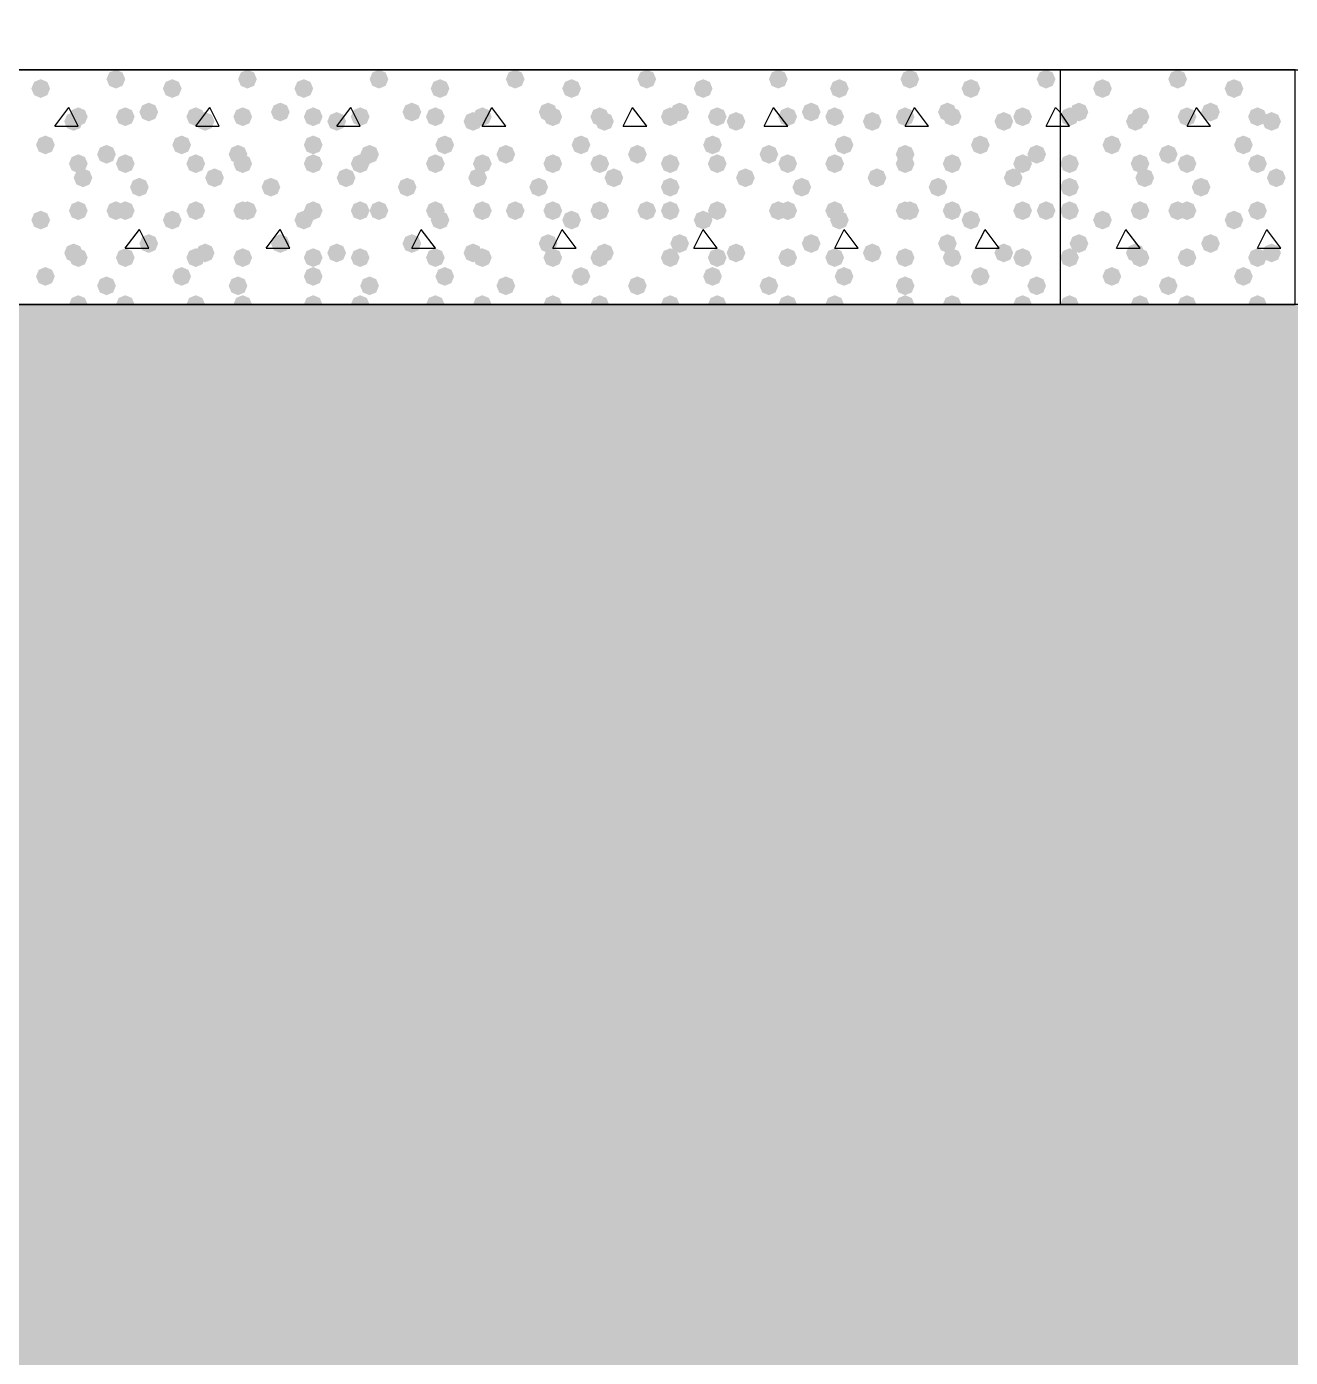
# Model space of a CAD drawing. Header units: millimetres. Extents: x 0 to 420, y 0 to 297.
# Drawn here: x 143.21 to 154.6, y 115.69 to 127.69 of the extents above; entities that cross this region are included whole.
import ezdxf

# ---------------------------------------------------------------- set-up
doc = ezdxf.new("R2010")
doc.units = ezdxf.units.MM
doc.layers.get('0').update_dxf_attribs({"linetype": 'CONTINUOUS'})

msp = doc.modelspace()

# ---------------------------------------------------------------- hatches: boundary and pattern name
at = {"true_color": 0x000008}
for points in [[(144.102667, 127.211667), (144.077796, 127.151871), (144.018, 127.127), (143.958204, 127.151871), (143.933333, 127.211667), (143.958204, 127.271462), (144.018, 127.296333), (144.077796, 127.271463)], [(145.288, 127.211667), (145.263129, 127.151871), (145.203333, 127.127), (145.143538, 127.151871), (145.118667, 127.211667), (145.143537, 127.271462), (145.203333, 127.296333), (145.263129, 127.271463)], [(146.473333, 127.211667), (146.448463, 127.151871), (146.388667, 127.127), (146.328871, 127.151871), (146.304, 127.211667), (146.328871, 127.271462), (146.388667, 127.296333), (146.448462, 127.271463)], [(147.701, 127.211667), (147.676129, 127.151871), (147.616333, 127.127), (147.556538, 127.151871), (147.531667, 127.211667), (147.556537, 127.271462), (147.616333, 127.296333), (147.676129, 127.271463)], [(148.886333, 127.211667), (148.861462, 127.151871), (148.801667, 127.127), (148.741871, 127.151871), (148.717, 127.211667), (148.741871, 127.271462), (148.801667, 127.296333), (148.861462, 127.271463)], [(150.071667, 127.211667), (150.046796, 127.151871), (149.987, 127.127), (149.927204, 127.151871), (149.902333, 127.211667), (149.927204, 127.271462), (149.987, 127.296333), (150.046796, 127.271463)], [(151.257, 127.211667), (151.232129, 127.151871), (151.172333, 127.127), (151.112538, 127.151871), (151.087667, 127.211667), (151.112537, 127.271462), (151.172333, 127.296333), (151.232129, 127.271463)], [(152.484667, 127.211667), (152.459796, 127.151871), (152.4, 127.127), (152.340204, 127.151871), (152.315333, 127.211667), (152.340204, 127.271462), (152.4, 127.296333), (152.459796, 127.271463)], [(143.425333, 127.127), (143.400463, 127.067204), (143.340667, 127.042333), (143.280871, 127.067204), (143.256, 127.127), (143.280871, 127.186796), (143.340667, 127.211667), (143.400462, 127.186796)], [(144.610667, 127.127), (144.585796, 127.067204), (144.526, 127.042333), (144.466204, 127.067204), (144.441333, 127.127), (144.466204, 127.186796), (144.526, 127.211667), (144.585796, 127.186796)], [(145.796, 127.127), (145.771129, 127.067204), (145.711333, 127.042333), (145.651538, 127.067204), (145.626667, 127.127), (145.651537, 127.186796), (145.711333, 127.211667), (145.771129, 127.186796)], [(147.023667, 127.127), (146.998796, 127.067204), (146.939, 127.042333), (146.879204, 127.067204), (146.854333, 127.127), (146.879204, 127.186796), (146.939, 127.211667), (146.998796, 127.186796)], [(148.209, 127.127), (148.184129, 127.067204), (148.124333, 127.042333), (148.064538, 127.067204), (148.039667, 127.127), (148.064537, 127.186796), (148.124333, 127.211667), (148.184129, 127.186796)], [(149.394333, 127.127), (149.369463, 127.067204), (149.309667, 127.042333), (149.249871, 127.067204), (149.225, 127.127), (149.249871, 127.186796), (149.309667, 127.211667), (149.369462, 127.186796)], [(150.622, 127.127), (150.597129, 127.067204), (150.537333, 127.042333), (150.477538, 127.067204), (150.452667, 127.127), (150.477537, 127.186796), (150.537333, 127.211667), (150.597129, 127.186796)], [(151.807333, 127.127), (151.782463, 127.067204), (151.722667, 127.042333), (151.662871, 127.067204), (151.638, 127.127), (151.662871, 127.186796), (151.722667, 127.211667), (151.782462, 127.186796)], [(143.721667, 126.830667), (143.696796, 126.770871), (143.637, 126.746), (143.577204, 126.770871), (143.552333, 126.830667), (143.577204, 126.890462), (143.637, 126.915333), (143.696796, 126.890463)], [(143.764, 126.873), (143.739129, 126.813204), (143.679333, 126.788333), (143.619538, 126.813204), (143.594667, 126.873), (143.619537, 126.932796), (143.679333, 126.957667), (143.739129, 126.932796)], [(144.187333, 126.873), (144.162463, 126.813204), (144.102667, 126.788333), (144.042871, 126.813204), (144.018, 126.873), (144.042871, 126.932796), (144.102667, 126.957667), (144.162462, 126.932796)], [(144.399, 126.915333), (144.374129, 126.855538), (144.314333, 126.830667), (144.254538, 126.855538), (144.229667, 126.915333), (144.254537, 126.975129), (144.314333, 127), (144.374129, 126.975129)], [(144.822333, 126.873), (144.797462, 126.813204), (144.737667, 126.788333), (144.677871, 126.813204), (144.653, 126.873), (144.677871, 126.932796), (144.737667, 126.957667), (144.797462, 126.932796)], [(144.907, 126.830667), (144.882129, 126.770871), (144.822333, 126.746), (144.762538, 126.770871), (144.737667, 126.830667), (144.762537, 126.890462), (144.822333, 126.915333), (144.882129, 126.890463)], [(145.245667, 126.873), (145.220796, 126.813204), (145.161, 126.788333), (145.101204, 126.813204), (145.076333, 126.873), (145.101204, 126.932796), (145.161, 126.957667), (145.220796, 126.932796)], [(145.584333, 126.915333), (145.559463, 126.855538), (145.499667, 126.830667), (145.439871, 126.855538), (145.415, 126.915333), (145.439871, 126.975129), (145.499667, 127), (145.559462, 126.975129)], [(145.880667, 126.873), (145.855796, 126.813204), (145.796, 126.788333), (145.736204, 126.813204), (145.711333, 126.873), (145.736204, 126.932796), (145.796, 126.957667), (145.855796, 126.932796)], [(146.092333, 126.830667), (146.067462, 126.770871), (146.007667, 126.746), (145.947871, 126.770871), (145.923, 126.830667), (145.947871, 126.890462), (146.007667, 126.915333), (146.067462, 126.890463)], [(146.304, 126.873), (146.279129, 126.813204), (146.219333, 126.788333), (146.159538, 126.813204), (146.134667, 126.873), (146.159537, 126.932796), (146.219333, 126.957667), (146.279129, 126.932796)], [(146.769667, 126.915333), (146.744796, 126.855538), (146.685, 126.830667), (146.625204, 126.855538), (146.600333, 126.915333), (146.625204, 126.975129), (146.685, 127), (146.744796, 126.975129)], [(146.981333, 126.873), (146.956462, 126.813204), (146.896667, 126.788333), (146.836871, 126.813204), (146.812, 126.873), (146.836871, 126.932796), (146.896667, 126.957667), (146.956462, 126.932796)], [(147.32, 126.830667), (147.295129, 126.770871), (147.235333, 126.746), (147.175538, 126.770871), (147.150667, 126.830667), (147.175537, 126.890462), (147.235333, 126.915333), (147.295129, 126.890463)], [(147.404667, 126.873), (147.379796, 126.813204), (147.32, 126.788333), (147.260204, 126.813204), (147.235333, 126.873), (147.260204, 126.932796), (147.32, 126.957667), (147.379796, 126.932796)], [(147.997333, 126.915333), (147.972463, 126.855538), (147.912667, 126.830667), (147.852871, 126.855538), (147.828, 126.915333), (147.852871, 126.975129), (147.912667, 127), (147.972462, 126.975129)], [(148.039667, 126.873), (148.014796, 126.813204), (147.955, 126.788333), (147.895204, 126.813204), (147.870333, 126.873), (147.895204, 126.932796), (147.955, 126.957667), (148.014796, 126.932796)], [(148.463, 126.873), (148.438129, 126.813204), (148.378333, 126.788333), (148.318537, 126.813204), (148.293667, 126.873), (148.318537, 126.932796), (148.378333, 126.957667), (148.438129, 126.932796)], [(148.505333, 126.830667), (148.480463, 126.770871), (148.420667, 126.746), (148.360871, 126.770871), (148.336, 126.830667), (148.360871, 126.890462), (148.420667, 126.915333), (148.480462, 126.890463)], [(149.098, 126.873), (149.073129, 126.813204), (149.013333, 126.788333), (148.953537, 126.813204), (148.928667, 126.873), (148.953537, 126.932796), (149.013333, 126.957667), (149.073129, 126.932796)], [(149.182667, 126.915333), (149.157796, 126.855538), (149.098, 126.830667), (149.038204, 126.855538), (149.013333, 126.915333), (149.038204, 126.975129), (149.098, 127), (149.157796, 126.975129)], [(149.521333, 126.873), (149.496462, 126.813204), (149.436667, 126.788333), (149.376871, 126.813204), (149.352, 126.873), (149.376871, 126.932796), (149.436667, 126.957667), (149.496462, 126.932796)], [(149.690667, 126.830667), (149.665796, 126.770871), (149.606, 126.746), (149.546204, 126.770871), (149.521333, 126.830667), (149.546204, 126.890462), (149.606, 126.915333), (149.665796, 126.890463)], [(150.156333, 126.873), (150.131463, 126.813204), (150.071667, 126.788333), (150.011871, 126.813204), (149.987, 126.873), (150.011871, 126.932796), (150.071667, 126.957667), (150.131462, 126.932796)], [(150.368, 126.915333), (150.343129, 126.855538), (150.283333, 126.830667), (150.223538, 126.855538), (150.198667, 126.915333), (150.223537, 126.975129), (150.283333, 127), (150.343129, 126.975129)], [(150.579667, 126.873), (150.554796, 126.813204), (150.495, 126.788333), (150.435204, 126.813204), (150.410333, 126.873), (150.435204, 126.932796), (150.495, 126.957667), (150.554796, 126.932796)], [(150.918333, 126.830667), (150.893463, 126.770871), (150.833667, 126.746), (150.773871, 126.770871), (150.749, 126.830667), (150.773871, 126.890462), (150.833667, 126.915333), (150.893462, 126.890463)], [(151.214667, 126.873), (151.189796, 126.813204), (151.13, 126.788333), (151.070204, 126.813204), (151.045333, 126.873), (151.070204, 126.932796), (151.13, 126.957667), (151.189796, 126.932796)], [(151.595667, 126.915333), (151.570796, 126.855538), (151.511, 126.830667), (151.451204, 126.855538), (151.426333, 126.915333), (151.451204, 126.975129), (151.511, 127), (151.570796, 126.975129)], [(151.638, 126.873), (151.613129, 126.813204), (151.553333, 126.788333), (151.493538, 126.813204), (151.468667, 126.873), (151.493537, 126.932796), (151.553333, 126.957667), (151.613129, 126.932796)], [(152.103667, 126.830667), (152.078796, 126.770871), (152.019, 126.746), (151.959204, 126.770871), (151.934333, 126.830667), (151.959204, 126.890462), (152.019, 126.915333), (152.078796, 126.890463)], [(152.273, 126.873), (152.248129, 126.813204), (152.188333, 126.788333), (152.128537, 126.813204), (152.103667, 126.873), (152.128537, 126.932796), (152.188333, 126.957667), (152.248129, 126.932796)], [(143.467667, 126.619), (143.442796, 126.559204), (143.383, 126.534333), (143.323204, 126.559204), (143.298333, 126.619), (143.323204, 126.678796), (143.383, 126.703667), (143.442796, 126.678796)], [(144.695333, 126.619), (144.670463, 126.559204), (144.610667, 126.534333), (144.550871, 126.559204), (144.526, 126.619), (144.550871, 126.678796), (144.610667, 126.703667), (144.670462, 126.678796)], [(145.880667, 126.619), (145.855796, 126.559204), (145.796, 126.534333), (145.736204, 126.559204), (145.711333, 126.619), (145.736204, 126.678796), (145.796, 126.703667), (145.855796, 126.678796)], [(147.066, 126.619), (147.041129, 126.559204), (146.981333, 126.534333), (146.921538, 126.559204), (146.896667, 126.619), (146.921537, 126.678796), (146.981333, 126.703667), (147.041129, 126.678796)], [(148.293667, 126.619), (148.268796, 126.559204), (148.209, 126.534333), (148.149204, 126.559204), (148.124333, 126.619), (148.149204, 126.678796), (148.209, 126.703667), (148.268796, 126.678796)], [(149.479, 126.619), (149.454129, 126.559204), (149.394333, 126.534333), (149.334538, 126.559204), (149.309667, 126.619), (149.334537, 126.678796), (149.394333, 126.703667), (149.454129, 126.678796)], [(150.664333, 126.619), (150.639463, 126.559204), (150.579667, 126.534333), (150.519871, 126.559204), (150.495, 126.619), (150.519871, 126.678796), (150.579667, 126.703667), (150.639462, 126.678796)], [(151.892, 126.619), (151.867129, 126.559204), (151.807333, 126.534333), (151.747538, 126.559204), (151.722667, 126.619), (151.747537, 126.678796), (151.807333, 126.703667), (151.867129, 126.678796)], [(144.018, 126.534333), (143.993129, 126.474537), (143.933333, 126.449667), (143.873538, 126.474537), (143.848667, 126.534333), (143.873537, 126.594129), (143.933333, 126.619), (143.993129, 126.594129)], [(145.203333, 126.534333), (145.178462, 126.474537), (145.118667, 126.449667), (145.058871, 126.474537), (145.034, 126.534333), (145.058871, 126.594129), (145.118667, 126.619), (145.178462, 126.594129)], [(146.388667, 126.534333), (146.363796, 126.474537), (146.304, 126.449667), (146.244204, 126.474537), (146.219333, 126.534333), (146.244204, 126.594129), (146.304, 126.619), (146.363796, 126.594129)], [(147.616333, 126.534333), (147.591462, 126.474537), (147.531667, 126.449667), (147.471871, 126.474537), (147.447, 126.534333), (147.471871, 126.594129), (147.531667, 126.619), (147.591462, 126.594129)], [(148.801667, 126.534333), (148.776796, 126.474537), (148.717, 126.449667), (148.657204, 126.474537), (148.632333, 126.534333), (148.657204, 126.594129), (148.717, 126.619), (148.776796, 126.594129)], [(149.987, 126.534333), (149.962129, 126.474537), (149.902333, 126.449667), (149.842538, 126.474537), (149.817667, 126.534333), (149.842537, 126.594129), (149.902333, 126.619), (149.962129, 126.594129)], [(151.214667, 126.534333), (151.189796, 126.474537), (151.13, 126.449667), (151.070204, 126.474537), (151.045333, 126.534333), (151.070204, 126.594129), (151.13, 126.619), (151.189796, 126.594129)], [(152.4, 126.534333), (152.375129, 126.474537), (152.315333, 126.449667), (152.255538, 126.474537), (152.230667, 126.534333), (152.255537, 126.594129), (152.315333, 126.619), (152.375129, 126.594129)], [(143.764, 126.449667), (143.739129, 126.389871), (143.679333, 126.365), (143.619538, 126.389871), (143.594667, 126.449667), (143.619537, 126.509462), (143.679333, 126.534333), (143.739129, 126.509463)], [(144.187333, 126.449667), (144.162463, 126.389871), (144.102667, 126.365), (144.042871, 126.389871), (144.018, 126.449667), (144.042871, 126.509462), (144.102667, 126.534333), (144.162462, 126.509463)], [(144.822333, 126.449667), (144.797462, 126.389871), (144.737667, 126.365), (144.677871, 126.389871), (144.653, 126.449667), (144.677871, 126.509462), (144.737667, 126.534333), (144.797462, 126.509463)], [(145.245667, 126.449667), (145.220796, 126.389871), (145.161, 126.365), (145.101204, 126.389871), (145.076333, 126.449667), (145.101204, 126.509462), (145.161, 126.534333), (145.220796, 126.509463)], [(145.880667, 126.449667), (145.855796, 126.389871), (145.796, 126.365), (145.736204, 126.389871), (145.711333, 126.449667), (145.736204, 126.509462), (145.796, 126.534333), (145.855796, 126.509463)], [(146.304, 126.449667), (146.279129, 126.389871), (146.219333, 126.365), (146.159538, 126.389871), (146.134667, 126.449667), (146.159537, 126.509462), (146.219333, 126.534333), (146.279129, 126.509463)], [(146.981333, 126.449667), (146.956462, 126.389871), (146.896667, 126.365), (146.836871, 126.389871), (146.812, 126.449667), (146.836871, 126.509462), (146.896667, 126.534333), (146.956462, 126.509463)], [(147.404667, 126.449667), (147.379796, 126.389871), (147.32, 126.365), (147.260204, 126.389871), (147.235333, 126.449667), (147.260204, 126.509462), (147.32, 126.534333), (147.379796, 126.509463)], [(148.039667, 126.449667), (148.014796, 126.389871), (147.955, 126.365), (147.895204, 126.389871), (147.870333, 126.449667), (147.895204, 126.509462), (147.955, 126.534333), (148.014796, 126.509463)], [(148.463, 126.449667), (148.438129, 126.389871), (148.378333, 126.365), (148.318537, 126.389871), (148.293667, 126.449667), (148.318537, 126.509462), (148.378333, 126.534333), (148.438129, 126.509463)], [(149.098, 126.449667), (149.073129, 126.389871), (149.013333, 126.365), (148.953537, 126.389871), (148.928667, 126.449667), (148.953537, 126.509462), (149.013333, 126.534333), (149.073129, 126.509463)], [(149.521333, 126.449667), (149.496462, 126.389871), (149.436667, 126.365), (149.376871, 126.389871), (149.352, 126.449667), (149.376871, 126.509462), (149.436667, 126.534333), (149.496462, 126.509463)], [(150.156333, 126.449667), (150.131463, 126.389871), (150.071667, 126.365), (150.011871, 126.389871), (149.987, 126.449667), (150.011871, 126.509462), (150.071667, 126.534333), (150.131462, 126.509463)], [(150.579667, 126.449667), (150.554796, 126.389871), (150.495, 126.365), (150.435204, 126.389871), (150.410333, 126.449667), (150.435204, 126.509462), (150.495, 126.534333), (150.554796, 126.509463)], [(151.214667, 126.449667), (151.189796, 126.389871), (151.13, 126.365), (151.070204, 126.389871), (151.045333, 126.449667), (151.070204, 126.509462), (151.13, 126.534333), (151.189796, 126.509463)], [(151.638, 126.449667), (151.613129, 126.389871), (151.553333, 126.365), (151.493538, 126.389871), (151.468667, 126.449667), (151.493537, 126.509462), (151.553333, 126.534333), (151.613129, 126.509463)], [(152.273, 126.449667), (152.248129, 126.389871), (152.188333, 126.365), (152.128537, 126.389871), (152.103667, 126.449667), (152.128537, 126.509462), (152.188333, 126.534333), (152.248129, 126.509463)], [(143.806333, 126.322667), (143.781463, 126.262871), (143.721667, 126.238), (143.661871, 126.262871), (143.637, 126.322667), (143.661871, 126.382462), (143.721667, 126.407333), (143.781462, 126.382463)], [(144.314333, 126.238), (144.289463, 126.178204), (144.229667, 126.153333), (144.169871, 126.178204), (144.145, 126.238), (144.169871, 126.297796), (144.229667, 126.322667), (144.289462, 126.297796)], [(144.991667, 126.322667), (144.966796, 126.262871), (144.907, 126.238), (144.847204, 126.262871), (144.822333, 126.322667), (144.847204, 126.382462), (144.907, 126.407333), (144.966796, 126.382463)], [(145.499667, 126.238), (145.474796, 126.178204), (145.415, 126.153333), (145.355204, 126.178204), (145.330333, 126.238), (145.355204, 126.297796), (145.415, 126.322667), (145.474796, 126.297796)], [(146.177, 126.322667), (146.152129, 126.262871), (146.092333, 126.238), (146.032538, 126.262871), (146.007667, 126.322667), (146.032537, 126.382462), (146.092333, 126.407333), (146.152129, 126.382463)], [(146.727333, 126.238), (146.702463, 126.178204), (146.642667, 126.153333), (146.582871, 126.178204), (146.558, 126.238), (146.582871, 126.297796), (146.642667, 126.322667), (146.702462, 126.297796)], [(147.362333, 126.322667), (147.337462, 126.262871), (147.277667, 126.238), (147.217871, 126.262871), (147.193, 126.322667), (147.217871, 126.382462), (147.277667, 126.407333), (147.337462, 126.382463)], [(147.912667, 126.238), (147.887796, 126.178204), (147.828, 126.153333), (147.768204, 126.178204), (147.743333, 126.238), (147.768204, 126.297796), (147.828, 126.322667), (147.887796, 126.297796)], [(148.59, 126.322667), (148.565129, 126.262871), (148.505333, 126.238), (148.445538, 126.262871), (148.420667, 126.322667), (148.445537, 126.382462), (148.505333, 126.407333), (148.565129, 126.382463)], [(149.098, 126.238), (149.073129, 126.178204), (149.013333, 126.153333), (148.953537, 126.178204), (148.928667, 126.238), (148.953537, 126.297796), (149.013333, 126.322667), (149.073129, 126.297796)], [(149.775333, 126.322667), (149.750463, 126.262871), (149.690667, 126.238), (149.630871, 126.262871), (149.606, 126.322667), (149.630871, 126.382462), (149.690667, 126.407333), (149.750462, 126.382463)], [(150.283333, 126.238), (150.258463, 126.178204), (150.198667, 126.153333), (150.138871, 126.178204), (150.114, 126.238), (150.138871, 126.297796), (150.198667, 126.322667), (150.258462, 126.297796)], [(150.960667, 126.322667), (150.935796, 126.262871), (150.876, 126.238), (150.816204, 126.262871), (150.791333, 126.322667), (150.816204, 126.382462), (150.876, 126.407333), (150.935796, 126.382463)], [(151.511, 126.238), (151.486129, 126.178204), (151.426333, 126.153333), (151.366538, 126.178204), (151.341667, 126.238), (151.366537, 126.297796), (151.426333, 126.322667), (151.486129, 126.297796)], [(152.188333, 126.322667), (152.163462, 126.262871), (152.103667, 126.238), (152.043871, 126.262871), (152.019, 126.322667), (152.043871, 126.382462), (152.103667, 126.407333), (152.163462, 126.382463)], [(143.764, 126.026333), (143.739129, 125.966537), (143.679333, 125.941667), (143.619538, 125.966537), (143.594667, 126.026333), (143.619537, 126.086129), (143.679333, 126.111), (143.739129, 126.086129)], [(144.102667, 126.026333), (144.077796, 125.966537), (144.018, 125.941667), (143.958204, 125.966537), (143.933333, 126.026333), (143.958204, 126.086129), (144.018, 126.111), (144.077796, 126.086129)], [(144.187333, 126.026333), (144.162463, 125.966537), (144.102667, 125.941667), (144.042871, 125.966537), (144.018, 126.026333), (144.042871, 126.086129), (144.102667, 126.111), (144.162462, 126.086129)], [(144.822333, 126.026333), (144.797462, 125.966537), (144.737667, 125.941667), (144.677871, 125.966537), (144.653, 126.026333), (144.677871, 126.086129), (144.737667, 126.111), (144.797462, 126.086129)], [(145.245667, 126.026333), (145.220796, 125.966537), (145.161, 125.941667), (145.101204, 125.966537), (145.076333, 126.026333), (145.101204, 126.086129), (145.161, 126.111), (145.220796, 126.086129)], [(145.288, 126.026333), (145.263129, 125.966537), (145.203333, 125.941667), (145.143538, 125.966537), (145.118667, 126.026333), (145.143537, 126.086129), (145.203333, 126.111), (145.263129, 126.086129)], [(145.880667, 126.026333), (145.855796, 125.966537), (145.796, 125.941667), (145.736204, 125.966537), (145.711333, 126.026333), (145.736204, 126.086129), (145.796, 126.111), (145.855796, 126.086129)], [(146.304, 126.026333), (146.279129, 125.966537), (146.219333, 125.941667), (146.159538, 125.966537), (146.134667, 126.026333), (146.159537, 126.086129), (146.219333, 126.111), (146.279129, 126.086129)], [(146.473333, 126.026333), (146.448463, 125.966537), (146.388667, 125.941667), (146.328871, 125.966537), (146.304, 126.026333), (146.328871, 126.086129), (146.388667, 126.111), (146.448462, 126.086129)], [(146.981333, 126.026333), (146.956462, 125.966537), (146.896667, 125.941667), (146.836871, 125.966537), (146.812, 126.026333), (146.836871, 126.086129), (146.896667, 126.111), (146.956462, 126.086129)], [(147.404667, 126.026333), (147.379796, 125.966537), (147.32, 125.941667), (147.260204, 125.966537), (147.235333, 126.026333), (147.260204, 126.086129), (147.32, 126.111), (147.379796, 126.086129)], [(147.701, 126.026333), (147.676129, 125.966537), (147.616333, 125.941667), (147.556538, 125.966537), (147.531667, 126.026333), (147.556537, 126.086129), (147.616333, 126.111), (147.676129, 126.086129)], [(148.039667, 126.026333), (148.014796, 125.966537), (147.955, 125.941667), (147.895204, 125.966537), (147.870333, 126.026333), (147.895204, 126.086129), (147.955, 126.111), (148.014796, 126.086129)], [(148.463, 126.026333), (148.438129, 125.966537), (148.378333, 125.941667), (148.318537, 125.966537), (148.293667, 126.026333), (148.318537, 126.086129), (148.378333, 126.111), (148.438129, 126.086129)], [(148.886333, 126.026333), (148.861462, 125.966537), (148.801667, 125.941667), (148.741871, 125.966537), (148.717, 126.026333), (148.741871, 126.086129), (148.801667, 126.111), (148.861462, 126.086129)], [(149.098, 126.026333), (149.073129, 125.966537), (149.013333, 125.941667), (148.953537, 125.966537), (148.928667, 126.026333), (148.953537, 126.086129), (149.013333, 126.111), (149.073129, 126.086129)], [(149.521333, 126.026333), (149.496462, 125.966537), (149.436667, 125.941667), (149.376871, 125.966537), (149.352, 126.026333), (149.376871, 126.086129), (149.436667, 126.111), (149.496462, 126.086129)], [(150.071667, 126.026333), (150.046796, 125.966537), (149.987, 125.941667), (149.927204, 125.966537), (149.902333, 126.026333), (149.927204, 126.086129), (149.987, 126.111), (150.046796, 126.086129)], [(150.156333, 126.026333), (150.131463, 125.966537), (150.071667, 125.941667), (150.011871, 125.966537), (149.987, 126.026333), (150.011871, 126.086129), (150.071667, 126.111), (150.131462, 126.086129)], [(150.579667, 126.026333), (150.554796, 125.966537), (150.495, 125.941667), (150.435204, 125.966537), (150.410333, 126.026333), (150.435204, 126.086129), (150.495, 126.111), (150.554796, 126.086129)], [(151.214667, 126.026333), (151.189796, 125.966537), (151.13, 125.941667), (151.070204, 125.966537), (151.045333, 126.026333), (151.070204, 126.086129), (151.13, 126.111), (151.189796, 126.086129)], [(151.257, 126.026333), (151.232129, 125.966537), (151.172333, 125.941667), (151.112538, 125.966537), (151.087667, 126.026333), (151.112537, 126.086129), (151.172333, 126.111), (151.232129, 126.086129)], [(151.638, 126.026333), (151.613129, 125.966537), (151.553333, 125.941667), (151.493538, 125.966537), (151.468667, 126.026333), (151.493537, 126.086129), (151.553333, 126.111), (151.613129, 126.086129)], [(152.273, 126.026333), (152.248129, 125.966537), (152.188333, 125.941667), (152.128537, 125.966537), (152.103667, 126.026333), (152.128537, 126.086129), (152.188333, 126.111), (152.248129, 126.086129)], [(152.484667, 126.026333), (152.459796, 125.966537), (152.4, 125.941667), (152.340204, 125.966537), (152.315333, 126.026333), (152.340204, 126.086129), (152.4, 126.111), (152.459796, 126.086129)], [(143.425333, 125.941667), (143.400463, 125.881871), (143.340667, 125.857), (143.280871, 125.881871), (143.256, 125.941667), (143.280871, 126.001462), (143.340667, 126.026333), (143.400462, 126.001463)], [(144.610667, 125.941667), (144.585796, 125.881871), (144.526, 125.857), (144.466204, 125.881871), (144.441333, 125.941667), (144.466204, 126.001462), (144.526, 126.026333), (144.585796, 126.001463)], [(145.796, 125.941667), (145.771129, 125.881871), (145.711333, 125.857), (145.651538, 125.881871), (145.626667, 125.941667), (145.651537, 126.001462), (145.711333, 126.026333), (145.771129, 126.001463)], [(147.023667, 125.941667), (146.998796, 125.881871), (146.939, 125.857), (146.879204, 125.881871), (146.854333, 125.941667), (146.879204, 126.001462), (146.939, 126.026333), (146.998796, 126.001463)], [(148.209, 125.941667), (148.184129, 125.881871), (148.124333, 125.857), (148.064538, 125.881871), (148.039667, 125.941667), (148.064537, 126.001462), (148.124333, 126.026333), (148.184129, 126.001463)], [(149.394333, 125.941667), (149.369463, 125.881871), (149.309667, 125.857), (149.249871, 125.881871), (149.225, 125.941667), (149.249871, 126.001462), (149.309667, 126.026333), (149.369462, 126.001463)], [(150.622, 125.941667), (150.597129, 125.881871), (150.537333, 125.857), (150.477538, 125.881871), (150.452667, 125.941667), (150.477537, 126.001462), (150.537333, 126.026333), (150.597129, 126.001463)], [(151.807333, 125.941667), (151.782463, 125.881871), (151.722667, 125.857), (151.662871, 125.881871), (151.638, 125.941667), (151.662871, 126.001462), (151.722667, 126.026333), (151.782462, 126.001463)], [(143.721667, 125.645333), (143.696796, 125.585538), (143.637, 125.560667), (143.577204, 125.585538), (143.552333, 125.645333), (143.577204, 125.705129), (143.637, 125.73), (143.696796, 125.705129)], [(144.399, 125.73), (144.374129, 125.670204), (144.314333, 125.645333), (144.254538, 125.670204), (144.229667, 125.73), (144.254537, 125.789796), (144.314333, 125.814667), (144.374129, 125.789796)], [(144.907, 125.645333), (144.882129, 125.585538), (144.822333, 125.560667), (144.762538, 125.585538), (144.737667, 125.645333), (144.762537, 125.705129), (144.822333, 125.73), (144.882129, 125.705129)], [(145.584333, 125.73), (145.559463, 125.670204), (145.499667, 125.645333), (145.439871, 125.670204), (145.415, 125.73), (145.439871, 125.789796), (145.499667, 125.814667), (145.559462, 125.789796)], [(146.092333, 125.645333), (146.067462, 125.585538), (146.007667, 125.560667), (145.947871, 125.585538), (145.923, 125.645333), (145.947871, 125.705129), (146.007667, 125.73), (146.067462, 125.705129)], [(146.769667, 125.73), (146.744796, 125.670204), (146.685, 125.645333), (146.625204, 125.670204), (146.600333, 125.73), (146.625204, 125.789796), (146.685, 125.814667), (146.744796, 125.789796)], [(147.32, 125.645333), (147.295129, 125.585538), (147.235333, 125.560667), (147.175538, 125.585538), (147.150667, 125.645333), (147.175537, 125.705129), (147.235333, 125.73), (147.295129, 125.705129)], [(147.997333, 125.73), (147.972463, 125.670204), (147.912667, 125.645333), (147.852871, 125.670204), (147.828, 125.73), (147.852871, 125.789796), (147.912667, 125.814667), (147.972462, 125.789796)], [(148.505333, 125.645333), (148.480463, 125.585538), (148.420667, 125.560667), (148.360871, 125.585538), (148.336, 125.645333), (148.360871, 125.705129), (148.420667, 125.73), (148.480462, 125.705129)], [(149.182667, 125.73), (149.157796, 125.670204), (149.098, 125.645333), (149.038204, 125.670204), (149.013333, 125.73), (149.038204, 125.789796), (149.098, 125.814667), (149.157796, 125.789796)], [(149.690667, 125.645333), (149.665796, 125.585538), (149.606, 125.560667), (149.546204, 125.585538), (149.521333, 125.645333), (149.546204, 125.705129), (149.606, 125.73), (149.665796, 125.705129)], [(150.368, 125.73), (150.343129, 125.670204), (150.283333, 125.645333), (150.223538, 125.670204), (150.198667, 125.73), (150.223537, 125.789796), (150.283333, 125.814667), (150.343129, 125.789796)], [(150.918333, 125.645333), (150.893463, 125.585538), (150.833667, 125.560667), (150.773871, 125.585538), (150.749, 125.645333), (150.773871, 125.705129), (150.833667, 125.73), (150.893462, 125.705129)], [(151.595667, 125.73), (151.570796, 125.670204), (151.511, 125.645333), (151.451204, 125.670204), (151.426333, 125.73), (151.451204, 125.789796), (151.511, 125.814667), (151.570796, 125.789796)], [(152.103667, 125.645333), (152.078796, 125.585538), (152.019, 125.560667), (151.959204, 125.585538), (151.934333, 125.645333), (151.959204, 125.705129), (152.019, 125.73), (152.078796, 125.705129)], [(143.764, 125.603), (143.739129, 125.543204), (143.679333, 125.518333), (143.619538, 125.543204), (143.594667, 125.603), (143.619537, 125.662796), (143.679333, 125.687667), (143.739129, 125.662796)], [(144.187333, 125.603), (144.162463, 125.543204), (144.102667, 125.518333), (144.042871, 125.543204), (144.018, 125.603), (144.042871, 125.662796), (144.102667, 125.687667), (144.162462, 125.662796)], [(144.822333, 125.603), (144.797462, 125.543204), (144.737667, 125.518333), (144.677871, 125.543204), (144.653, 125.603), (144.677871, 125.662796), (144.737667, 125.687667), (144.797462, 125.662796)], [(145.245667, 125.603), (145.220796, 125.543204), (145.161, 125.518333), (145.101204, 125.543204), (145.076333, 125.603), (145.101204, 125.662796), (145.161, 125.687667), (145.220796, 125.662796)], [(145.880667, 125.603), (145.855796, 125.543204), (145.796, 125.518333), (145.736204, 125.543204), (145.711333, 125.603), (145.736204, 125.662796), (145.796, 125.687667), (145.855796, 125.662796)], [(146.304, 125.603), (146.279129, 125.543204), (146.219333, 125.518333), (146.159538, 125.543204), (146.134667, 125.603), (146.159537, 125.662796), (146.219333, 125.687667), (146.279129, 125.662796)], [(146.981333, 125.603), (146.956462, 125.543204), (146.896667, 125.518333), (146.836871, 125.543204), (146.812, 125.603), (146.836871, 125.662796), (146.896667, 125.687667), (146.956462, 125.662796)], [(147.404667, 125.603), (147.379796, 125.543204), (147.32, 125.518333), (147.260204, 125.543204), (147.235333, 125.603), (147.260204, 125.662796), (147.32, 125.687667), (147.379796, 125.662796)], [(148.039667, 125.603), (148.014796, 125.543204), (147.955, 125.518333), (147.895204, 125.543204), (147.870333, 125.603), (147.895204, 125.662796), (147.955, 125.687667), (148.014796, 125.662796)], [(148.463, 125.603), (148.438129, 125.543204), (148.378333, 125.518333), (148.318537, 125.543204), (148.293667, 125.603), (148.318537, 125.662796), (148.378333, 125.687667), (148.438129, 125.662796)], [(149.098, 125.603), (149.073129, 125.543204), (149.013333, 125.518333), (148.953537, 125.543204), (148.928667, 125.603), (148.953537, 125.662796), (149.013333, 125.687667), (149.073129, 125.662796)], [(149.521333, 125.603), (149.496462, 125.543204), (149.436667, 125.518333), (149.376871, 125.543204), (149.352, 125.603), (149.376871, 125.662796), (149.436667, 125.687667), (149.496462, 125.662796)], [(150.156333, 125.603), (150.131463, 125.543204), (150.071667, 125.518333), (150.011871, 125.543204), (149.987, 125.603), (150.011871, 125.662796), (150.071667, 125.687667), (150.131462, 125.662796)], [(150.579667, 125.603), (150.554796, 125.543204), (150.495, 125.518333), (150.435204, 125.543204), (150.410333, 125.603), (150.435204, 125.662796), (150.495, 125.687667), (150.554796, 125.662796)], [(151.214667, 125.603), (151.189796, 125.543204), (151.13, 125.518333), (151.070204, 125.543204), (151.045333, 125.603), (151.070204, 125.662796), (151.13, 125.687667), (151.189796, 125.662796)], [(151.638, 125.603), (151.613129, 125.543204), (151.553333, 125.518333), (151.493538, 125.543204), (151.468667, 125.603), (151.493537, 125.662796), (151.553333, 125.687667), (151.613129, 125.662796)], [(152.273, 125.603), (152.248129, 125.543204), (152.188333, 125.518333), (152.128537, 125.543204), (152.103667, 125.603), (152.128537, 125.662796), (152.188333, 125.687667), (152.248129, 125.662796)], [(143.467667, 125.433667), (143.442796, 125.373871), (143.383, 125.349), (143.323204, 125.373871), (143.298333, 125.433667), (143.323204, 125.493462), (143.383, 125.518333), (143.442796, 125.493463)], [(144.695333, 125.433667), (144.670463, 125.373871), (144.610667, 125.349), (144.550871, 125.373871), (144.526, 125.433667), (144.550871, 125.493462), (144.610667, 125.518333), (144.670462, 125.493463)], [(145.880667, 125.433667), (145.855796, 125.373871), (145.796, 125.349), (145.736204, 125.373871), (145.711333, 125.433667), (145.736204, 125.493462), (145.796, 125.518333), (145.855796, 125.493463)], [(147.066, 125.433667), (147.041129, 125.373871), (146.981333, 125.349), (146.921538, 125.373871), (146.896667, 125.433667), (146.921537, 125.493462), (146.981333, 125.518333), (147.041129, 125.493463)], [(148.293667, 125.433667), (148.268796, 125.373871), (148.209, 125.349), (148.149204, 125.373871), (148.124333, 125.433667), (148.149204, 125.493462), (148.209, 125.518333), (148.268796, 125.493463)], [(149.479, 125.433667), (149.454129, 125.373871), (149.394333, 125.349), (149.334538, 125.373871), (149.309667, 125.433667), (149.334537, 125.493462), (149.394333, 125.518333), (149.454129, 125.493463)], [(150.664333, 125.433667), (150.639463, 125.373871), (150.579667, 125.349), (150.519871, 125.373871), (150.495, 125.433667), (150.519871, 125.493462), (150.579667, 125.518333), (150.639462, 125.493463)], [(151.892, 125.433667), (151.867129, 125.373871), (151.807333, 125.349), (151.747538, 125.373871), (151.722667, 125.433667), (151.747537, 125.493462), (151.807333, 125.518333), (151.867129, 125.493463)], [(144.018, 125.349), (143.993129, 125.289204), (143.933333, 125.264333), (143.873538, 125.289204), (143.848667, 125.349), (143.873537, 125.408796), (143.933333, 125.433667), (143.993129, 125.408796)], [(145.203333, 125.349), (145.178462, 125.289204), (145.118667, 125.264333), (145.058871, 125.289204), (145.034, 125.349), (145.058871, 125.408796), (145.118667, 125.433667), (145.178462, 125.408796)], [(146.388667, 125.349), (146.363796, 125.289204), (146.304, 125.264333), (146.244204, 125.289204), (146.219333, 125.349), (146.244204, 125.408796), (146.304, 125.433667), (146.363796, 125.408796)], [(147.616333, 125.349), (147.591462, 125.289204), (147.531667, 125.264333), (147.471871, 125.289204), (147.447, 125.349), (147.471871, 125.408796), (147.531667, 125.433667), (147.591462, 125.408796)], [(148.801667, 125.349), (148.776796, 125.289204), (148.717, 125.264333), (148.657204, 125.289204), (148.632333, 125.349), (148.657204, 125.408796), (148.717, 125.433667), (148.776796, 125.408796)], [(149.987, 125.349), (149.962129, 125.289204), (149.902333, 125.264333), (149.842538, 125.289204), (149.817667, 125.349), (149.842537, 125.408796), (149.902333, 125.433667), (149.962129, 125.408796)], [(151.214667, 125.349), (151.189796, 125.289204), (151.13, 125.264333), (151.070204, 125.289204), (151.045333, 125.349), (151.070204, 125.408796), (151.13, 125.433667), (151.189796, 125.408796)], [(152.4, 125.349), (152.375129, 125.289204), (152.315333, 125.264333), (152.255538, 125.289204), (152.230667, 125.349), (152.255537, 125.408796), (152.315333, 125.433667), (152.375129, 125.408796)], [(143.764, 125.179667), (143.739129, 125.119871), (143.679333, 125.095), (143.619538, 125.119871), (143.594667, 125.179667), (143.619537, 125.239462), (143.679333, 125.264333), (143.739129, 125.239463)], [(144.187333, 125.179667), (144.162463, 125.119871), (144.102667, 125.095), (144.042871, 125.119871), (144.018, 125.179667), (144.042871, 125.239462), (144.102667, 125.264333), (144.162462, 125.239463)], [(144.822333, 125.179667), (144.797462, 125.119871), (144.737667, 125.095), (144.677871, 125.119871), (144.653, 125.179667), (144.677871, 125.239462), (144.737667, 125.264333), (144.797462, 125.239463)], [(145.245667, 125.179667), (145.220796, 125.119871), (145.161, 125.095), (145.101204, 125.119871), (145.076333, 125.179667), (145.101204, 125.239462), (145.161, 125.264333), (145.220796, 125.239463)], [(145.880667, 125.179667), (145.855796, 125.119871), (145.796, 125.095), (145.736204, 125.119871), (145.711333, 125.179667), (145.736204, 125.239462), (145.796, 125.264333), (145.855796, 125.239463)], [(146.304, 125.179667), (146.279129, 125.119871), (146.219333, 125.095), (146.159538, 125.119871), (146.134667, 125.179667), (146.159537, 125.239462), (146.219333, 125.264333), (146.279129, 125.239463)], [(146.981333, 125.179667), (146.956462, 125.119871), (146.896667, 125.095), (146.836871, 125.119871), (146.812, 125.179667), (146.836871, 125.239462), (146.896667, 125.264333), (146.956462, 125.239463)], [(147.404667, 125.179667), (147.379796, 125.119871), (147.32, 125.095), (147.260204, 125.119871), (147.235333, 125.179667), (147.260204, 125.239462), (147.32, 125.264333), (147.379796, 125.239463)], [(148.039667, 125.179667), (148.014796, 125.119871), (147.955, 125.095), (147.895204, 125.119871), (147.870333, 125.179667), (147.895204, 125.239462), (147.955, 125.264333), (148.014796, 125.239463)], [(148.463, 125.179667), (148.438129, 125.119871), (148.378333, 125.095), (148.318537, 125.119871), (148.293667, 125.179667), (148.318537, 125.239462), (148.378333, 125.264333), (148.438129, 125.239463)], [(149.098, 125.179667), (149.073129, 125.119871), (149.013333, 125.095), (148.953537, 125.119871), (148.928667, 125.179667), (148.953537, 125.239462), (149.013333, 125.264333), (149.073129, 125.239463)], [(149.521333, 125.179667), (149.496462, 125.119871), (149.436667, 125.095), (149.376871, 125.119871), (149.352, 125.179667), (149.376871, 125.239462), (149.436667, 125.264333), (149.496462, 125.239463)], [(150.156333, 125.179667), (150.131463, 125.119871), (150.071667, 125.095), (150.011871, 125.119871), (149.987, 125.179667), (150.011871, 125.239462), (150.071667, 125.264333), (150.131462, 125.239463)], [(150.579667, 125.179667), (150.554796, 125.119871), (150.495, 125.095), (150.435204, 125.119871), (150.410333, 125.179667), (150.435204, 125.239462), (150.495, 125.264333), (150.554796, 125.239463)], [(151.214667, 125.179667), (151.189796, 125.119871), (151.13, 125.095), (151.070204, 125.119871), (151.045333, 125.179667), (151.070204, 125.239462), (151.13, 125.264333), (151.189796, 125.239463)], [(151.638, 125.179667), (151.613129, 125.119871), (151.553333, 125.095), (151.493538, 125.119871), (151.468667, 125.179667), (151.493537, 125.239462), (151.553333, 125.264333), (151.613129, 125.239463)], [(152.273, 125.179667), (152.248129, 125.119871), (152.188333, 125.095), (152.128537, 125.119871), (152.103667, 125.179667), (152.128537, 125.239462), (152.188333, 125.264333), (152.248129, 125.239463)]]:
    msp.add_hatch(color=0, dxfattribs=at).paths.add_polyline_path(points, flags=0)
at = {"true_color": 0x000007}
for points in [[(153.67, 127.211667), (153.645129, 127.151871), (153.585333, 127.127), (153.525538, 127.151871), (153.500667, 127.211667), (153.525537, 127.271462), (153.585333, 127.296333), (153.645129, 127.271463)], [(152.992667, 127.127), (152.967796, 127.067204), (152.908, 127.042333), (152.848204, 127.067204), (152.823333, 127.127), (152.848204, 127.186796), (152.908, 127.211667), (152.967796, 127.186796)], [(154.178, 127.127), (154.153129, 127.067204), (154.093333, 127.042333), (154.033537, 127.067204), (154.008667, 127.127), (154.033537, 127.186796), (154.093333, 127.211667), (154.153129, 127.186796)], [(152.696333, 126.873), (152.671462, 126.813204), (152.611667, 126.788333), (152.551871, 126.813204), (152.527, 126.873), (152.551871, 126.932796), (152.611667, 126.957667), (152.671462, 126.932796)], [(152.781, 126.915333), (152.756129, 126.855538), (152.696333, 126.830667), (152.636538, 126.855538), (152.611667, 126.915333), (152.636537, 126.975129), (152.696333, 127), (152.756129, 126.975129)], [(153.289, 126.830667), (153.264129, 126.770871), (153.204333, 126.746), (153.144538, 126.770871), (153.119667, 126.830667), (153.144537, 126.890462), (153.204333, 126.915333), (153.264129, 126.890463)], [(153.331333, 126.873), (153.306462, 126.813204), (153.246667, 126.788333), (153.186871, 126.813204), (153.162, 126.873), (153.186871, 126.932796), (153.246667, 126.957667), (153.306462, 126.932796)], [(153.754667, 126.873), (153.729796, 126.813204), (153.67, 126.788333), (153.610204, 126.813204), (153.585333, 126.873), (153.610204, 126.932796), (153.67, 126.957667), (153.729796, 126.932796)], [(153.966333, 126.915333), (153.941463, 126.855538), (153.881667, 126.830667), (153.821871, 126.855538), (153.797, 126.915333), (153.821871, 126.975129), (153.881667, 127), (153.941462, 126.975129)], [(154.389667, 126.873), (154.364796, 126.813204), (154.305, 126.788333), (154.245204, 126.813204), (154.220333, 126.873), (154.245204, 126.932796), (154.305, 126.957667), (154.364796, 126.932796)], [(154.516667, 126.830667), (154.491796, 126.770871), (154.432, 126.746), (154.372204, 126.770871), (154.347333, 126.830667), (154.372204, 126.890462), (154.432, 126.915333), (154.491796, 126.890463)], [(153.077333, 126.619), (153.052462, 126.559204), (152.992667, 126.534333), (152.932871, 126.559204), (152.908, 126.619), (152.932871, 126.678796), (152.992667, 126.703667), (153.052462, 126.678796)], [(154.262667, 126.619), (154.237796, 126.559204), (154.178, 126.534333), (154.118204, 126.559204), (154.093333, 126.619), (154.118204, 126.678796), (154.178, 126.703667), (154.237796, 126.678796)], [(153.585333, 126.534333), (153.560463, 126.474537), (153.500667, 126.449667), (153.440871, 126.474537), (153.416, 126.534333), (153.440871, 126.594129), (153.500667, 126.619), (153.560462, 126.594129)], [(152.696333, 126.449667), (152.671462, 126.389871), (152.611667, 126.365), (152.551871, 126.389871), (152.527, 126.449667), (152.551871, 126.509462), (152.611667, 126.534333), (152.671462, 126.509463)], [(153.331333, 126.449667), (153.306462, 126.389871), (153.246667, 126.365), (153.186871, 126.389871), (153.162, 126.449667), (153.186871, 126.509462), (153.246667, 126.534333), (153.306462, 126.509463)], [(153.754667, 126.449667), (153.729796, 126.389871), (153.67, 126.365), (153.610204, 126.389871), (153.585333, 126.449667), (153.610204, 126.509462), (153.67, 126.534333), (153.729796, 126.509463)], [(154.389667, 126.449667), (154.364796, 126.389871), (154.305, 126.365), (154.245204, 126.389871), (154.220333, 126.449667), (154.245204, 126.509462), (154.305, 126.534333), (154.364796, 126.509463)], [(152.696333, 126.238), (152.671462, 126.178204), (152.611667, 126.153333), (152.551871, 126.178204), (152.527, 126.238), (152.551871, 126.297796), (152.611667, 126.322667), (152.671462, 126.297796)], [(153.373667, 126.322667), (153.348796, 126.262871), (153.289, 126.238), (153.229204, 126.262871), (153.204333, 126.322667), (153.229204, 126.382462), (153.289, 126.407333), (153.348796, 126.382463)], [(153.881667, 126.238), (153.856796, 126.178204), (153.797, 126.153333), (153.737204, 126.178204), (153.712333, 126.238), (153.737204, 126.297796), (153.797, 126.322667), (153.856796, 126.297796)], [(154.559, 126.322667), (154.534129, 126.262871), (154.474333, 126.238), (154.414537, 126.262871), (154.389667, 126.322667), (154.414537, 126.382462), (154.474333, 126.407333), (154.534129, 126.382463)], [(152.696333, 126.026333), (152.671462, 125.966537), (152.611667, 125.941667), (152.551871, 125.966537), (152.527, 126.026333), (152.551871, 126.086129), (152.611667, 126.111), (152.671462, 126.086129)], [(153.331333, 126.026333), (153.306462, 125.966537), (153.246667, 125.941667), (153.186871, 125.966537), (153.162, 126.026333), (153.186871, 126.086129), (153.246667, 126.111), (153.306462, 126.086129)], [(153.67, 126.026333), (153.645129, 125.966537), (153.585333, 125.941667), (153.525538, 125.966537), (153.500667, 126.026333), (153.525537, 126.086129), (153.585333, 126.111), (153.645129, 126.086129)], [(153.754667, 126.026333), (153.729796, 125.966537), (153.67, 125.941667), (153.610204, 125.966537), (153.585333, 126.026333), (153.610204, 126.086129), (153.67, 126.111), (153.729796, 126.086129)], [(154.389667, 126.026333), (154.364796, 125.966537), (154.305, 125.941667), (154.245204, 125.966537), (154.220333, 126.026333), (154.245204, 126.086129), (154.305, 126.111), (154.364796, 126.086129)], [(152.992667, 125.941667), (152.967796, 125.881871), (152.908, 125.857), (152.848204, 125.881871), (152.823333, 125.941667), (152.848204, 126.001462), (152.908, 126.026333), (152.967796, 126.001463)], [(154.178, 125.941667), (154.153129, 125.881871), (154.093333, 125.857), (154.033537, 125.881871), (154.008667, 125.941667), (154.033537, 126.001462), (154.093333, 126.026333), (154.153129, 126.001463)], [(152.781, 125.73), (152.756129, 125.670204), (152.696333, 125.645333), (152.636538, 125.670204), (152.611667, 125.73), (152.636537, 125.789796), (152.696333, 125.814667), (152.756129, 125.789796)], [(153.289, 125.645333), (153.264129, 125.585538), (153.204333, 125.560667), (153.144538, 125.585538), (153.119667, 125.645333), (153.144537, 125.705129), (153.204333, 125.73), (153.264129, 125.705129)], [(153.966333, 125.73), (153.941463, 125.670204), (153.881667, 125.645333), (153.821871, 125.670204), (153.797, 125.73), (153.821871, 125.789796), (153.881667, 125.814667), (153.941462, 125.789796)], [(154.516667, 125.645333), (154.491796, 125.585538), (154.432, 125.560667), (154.372204, 125.585538), (154.347333, 125.645333), (154.372204, 125.705129), (154.432, 125.73), (154.491796, 125.705129)], [(152.696333, 125.603), (152.671462, 125.543204), (152.611667, 125.518333), (152.551871, 125.543204), (152.527, 125.603), (152.551871, 125.662796), (152.611667, 125.687667), (152.671462, 125.662796)], [(153.331333, 125.603), (153.306462, 125.543204), (153.246667, 125.518333), (153.186871, 125.543204), (153.162, 125.603), (153.186871, 125.662796), (153.246667, 125.687667), (153.306462, 125.662796)], [(153.754667, 125.603), (153.729796, 125.543204), (153.67, 125.518333), (153.610204, 125.543204), (153.585333, 125.603), (153.610204, 125.662796), (153.67, 125.687667), (153.729796, 125.662796)], [(154.389667, 125.603), (154.364796, 125.543204), (154.305, 125.518333), (154.245204, 125.543204), (154.220333, 125.603), (154.245204, 125.662796), (154.305, 125.687667), (154.364796, 125.662796)], [(153.077333, 125.433667), (153.052462, 125.373871), (152.992667, 125.349), (152.932871, 125.373871), (152.908, 125.433667), (152.932871, 125.493462), (152.992667, 125.518333), (153.052462, 125.493463)], [(154.262667, 125.433667), (154.237796, 125.373871), (154.178, 125.349), (154.118204, 125.373871), (154.093333, 125.433667), (154.118204, 125.493462), (154.178, 125.518333), (154.237796, 125.493463)], [(153.585333, 125.349), (153.560463, 125.289204), (153.500667, 125.264333), (153.440871, 125.289204), (153.416, 125.349), (153.440871, 125.408796), (153.500667, 125.433667), (153.560462, 125.408796)], [(152.696333, 125.179667), (152.671462, 125.119871), (152.611667, 125.095), (152.551871, 125.119871), (152.527, 125.179667), (152.551871, 125.239462), (152.611667, 125.264333), (152.671462, 125.239463)], [(153.331333, 125.179667), (153.306462, 125.119871), (153.246667, 125.095), (153.186871, 125.119871), (153.162, 125.179667), (153.186871, 125.239462), (153.246667, 125.264333), (153.306462, 125.239463)], [(153.754667, 125.179667), (153.729796, 125.119871), (153.67, 125.095), (153.610204, 125.119871), (153.585333, 125.179667), (153.610204, 125.239462), (153.67, 125.264333), (153.729796, 125.239463)], [(154.389667, 125.179667), (154.364796, 125.119871), (154.305, 125.095), (154.245204, 125.119871), (154.220333, 125.179667), (154.245204, 125.239462), (154.305, 125.264333), (154.364796, 125.239463)]]:
    msp.add_hatch(color=0, dxfattribs=at).paths.add_polyline_path(points, flags=0)
at = {"true_color": 0x000008}
h = msp.add_hatch(color=0, dxfattribs=at)
h.paths.add_polyline_path([(194.902667, 125.179667), (33.528, 125.179667), (194.902667, 106.087333)], flags=0)
h.paths.add_polyline_path([(33.528, 125.179667), (194.902667, 106.087333), (33.528, 106.087333)], flags=0)

# ---------------------------------------------------------------- linework, layer by layer
at = {"color": 0, "true_color": 0x000007}
for points in [[(32.469667, 125.179667), (32.469667, 148.463), (380.661333, 148.463), (380.661333, 125.179667), (218.228333, 125.179667), (218.228333, 103.970667), (194.902667, 103.970667), (194.902667, 125.179667)], [(32.469667, 125.179667), (32.469667, 148.463), (380.661333, 148.463), (380.661333, 125.179667), (218.228333, 125.179667), (218.228333, 103.970667), (194.902667, 103.970667), (194.902667, 125.179667)], [(152.527, 127.296333), (152.527, 125.179667), (154.643667, 125.179667), (154.643667, 127.296333)]]:
    msp.add_lwpolyline(points, close=True, dxfattribs=at)
at = {"color": 0, "true_color": 0x0000fd}
msp.add_lwpolyline([(216.111667, 127.296333), (378.544667, 127.296333), (378.544667, 146.346333), (34.586333, 146.346333), (34.586333, 127.296333), (197.019333, 127.296333), (197.019333, 106.087333), (216.111667, 106.087333)], close=True, dxfattribs=at)
at = {"color": 0, "true_color": 0x000007}
for points in [[(152.527, 127.296333), (133.434667, 127.296333)], [(152.611667, 126.788333), (152.527, 126.915333)], [(153.67, 126.788333), (153.754667, 126.957667)], [(153.881667, 126.788333), (153.754667, 126.957667)], [(152.527, 126.788333), (152.611667, 126.788333)], [(153.67, 126.788333), (153.881667, 126.788333)], [(153.035, 125.687667), (153.119667, 125.857)], [(153.246667, 125.687667), (153.119667, 125.857)], [(154.305, 125.687667), (154.389667, 125.857)], [(154.516667, 125.687667), (154.389667, 125.857)], [(153.035, 125.687667), (153.246667, 125.687667)], [(154.305, 125.687667), (154.516667, 125.687667)], [(133.434667, 125.179667), (152.527, 125.179667)]]:
    msp.add_lwpolyline(points, dxfattribs=at)
at = {"color": 0, "true_color": 0x000008}
for points in [[(143.467667, 126.788333), (143.594667, 126.957667)], [(143.679333, 126.788333), (143.594667, 126.957667)], [(144.737667, 126.788333), (144.864667, 126.957667)], [(144.949333, 126.788333), (144.864667, 126.957667)], [(146.007667, 126.788333), (146.134667, 126.957667)], [(146.219333, 126.788333), (146.134667, 126.957667)], [(147.32, 126.788333), (147.404667, 126.957667)], [(147.531667, 126.788333), (147.404667, 126.957667)], [(148.59, 126.788333), (148.674667, 126.957667)], [(148.801667, 126.788333), (148.674667, 126.957667)], [(149.86, 126.788333), (149.944667, 126.957667)], [(150.071667, 126.788333), (149.944667, 126.957667)], [(151.13, 126.788333), (151.214667, 126.957667)], [(151.341667, 126.788333), (151.214667, 126.957667)], [(152.4, 126.788333), (152.484667, 126.957667)], [(152.527, 126.915333), (152.484667, 126.957667)], [(143.467667, 126.788333), (143.679333, 126.788333)], [(144.737667, 126.788333), (144.949333, 126.788333)], [(146.007667, 126.788333), (146.219333, 126.788333)], [(147.32, 126.788333), (147.531667, 126.788333)], [(148.59, 126.788333), (148.801667, 126.788333)], [(149.86, 126.788333), (150.071667, 126.788333)], [(151.13, 126.788333), (151.341667, 126.788333)], [(152.4, 126.788333), (152.527, 126.788333)], [(144.102667, 125.687667), (144.229667, 125.857)], [(144.314333, 125.687667), (144.229667, 125.857)], [(145.372667, 125.687667), (145.499667, 125.857)], [(145.584333, 125.687667), (145.499667, 125.857)], [(146.685, 125.687667), (146.769667, 125.857)], [(146.896667, 125.687667), (146.769667, 125.857)], [(147.955, 125.687667), (148.039667, 125.857)], [(148.166667, 125.687667), (148.039667, 125.857)], [(149.225, 125.687667), (149.309667, 125.857)], [(149.436667, 125.687667), (149.309667, 125.857)], [(150.495, 125.687667), (150.579667, 125.857)], [(150.706667, 125.687667), (150.579667, 125.857)], [(151.765, 125.687667), (151.849667, 125.857)], [(151.976667, 125.687667), (151.849667, 125.857)], [(144.102667, 125.687667), (144.314333, 125.687667)], [(145.372667, 125.687667), (145.584333, 125.687667)], [(146.685, 125.687667), (146.896667, 125.687667)], [(147.955, 125.687667), (148.166667, 125.687667)], [(149.225, 125.687667), (149.436667, 125.687667)], [(150.495, 125.687667), (150.706667, 125.687667)], [(151.765, 125.687667), (151.976667, 125.687667)]]:
    msp.add_lwpolyline(points, dxfattribs=at)
msp.add_lwpolyline([(194.902667, 125.179667), (33.528, 125.179667), (194.902667, 106.087333)], close=True, dxfattribs=at)

doc.saveas('drawing.dxf')
